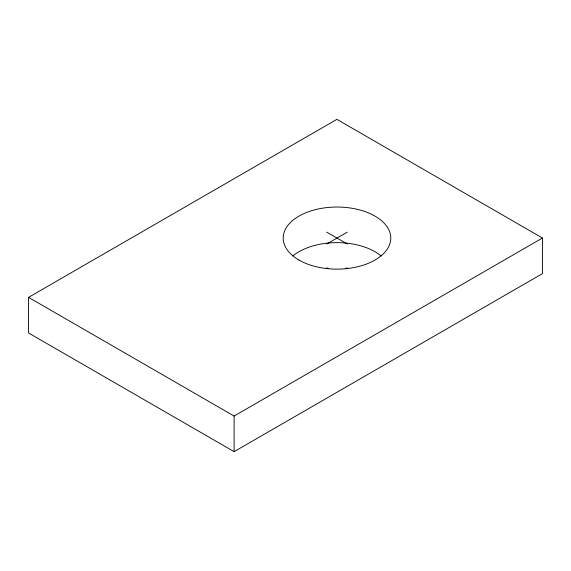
<?xml version="1.0" encoding="UTF-8"?>
<svg xmlns="http://www.w3.org/2000/svg" width="571" height="571" viewBox="0 0 571 571"><rect width="100%" height="100%" fill="white"/><g stroke="black" fill="none" stroke-linecap="round" stroke-linejoin="round"><path stroke-width="0.86" d="M28.55 297.37L336.89 119.346L542.45 238.028L542.45 273.63L234.11 451.654L28.55 332.972L28.55 297.37L234.11 416.045L542.45 238.028M326.705 244.017L347.261 232.147M345.798 268.598L347.261 267.756M326.705 232.147L347.261 244.017M326.705 267.756L328.175 268.598M234.11 416.045L234.11 451.654M292.923 255.887A53.781 31.048 0 0 1 381.05 255.887M298.954 260.041A53.781 31.048 0 0 0 388.937 246.122A53.781 31.048 0 0 0 323.065 208.094A53.781 31.048 0 0 0 298.954 260.041"/></g></svg>
